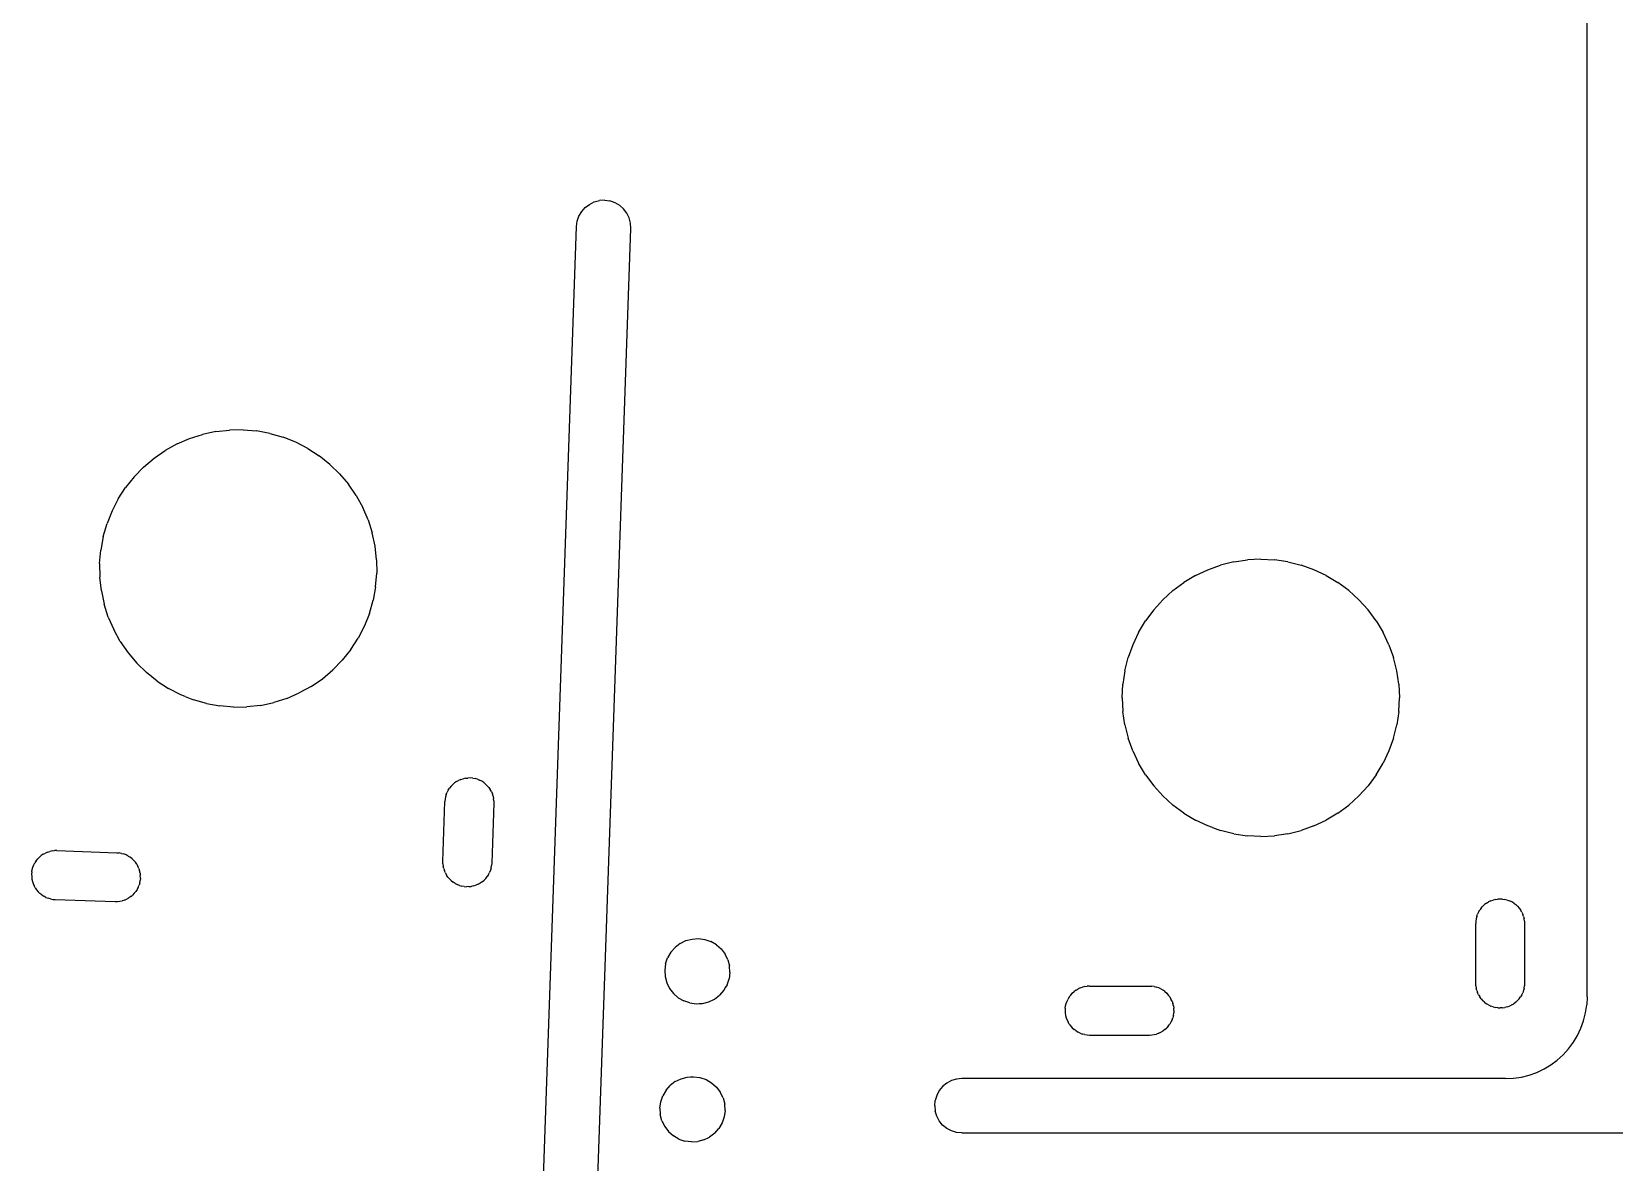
# Model space of a CAD drawing. Extents: x -47 to 67, y -58 to 58.
# Drawn here: x -18.58 to 10.52, y 17.42 to 38.21 of the extents above; entities that cross this region are included whole.
import ezdxf

# ---------------------------------------------------------------- set-up
doc = ezdxf.new("R2010")
doc.units = 0

msp = doc.modelspace()

# ---------------------------------------------------------------- linework, layer by layer
for p, q in [((10.025, 20.462, -0.015), (10.025, 47.833, -0.017)), ((-8.466, 34.901, 0.011), (-8.402, 34.975, 0.011)), ((-8.402, 34.975, 0.011), (-8.324, 35.034, 0.011)), ((-8.324, 35.034, 0.011), (-8.236, 35.078, 0.011)), ((-8.236, 35.078, 0.011), (-8.141, 35.103, 0.011)), ((-8.043, 35.109, 0.01), (-8.141, 35.103, 0.011)), ((-8.043, 35.109, 0.01), (-7.946, 35.096, 0.01)), ((-7.853, 35.064, 0.01), (-7.946, 35.096, 0.01)), ((-7.768, 35.015, 0.01), (-7.853, 35.064, 0.01)), ((-7.695, 34.95, 0.01), (-7.768, 35.015, 0.01)), ((-7.635, 34.872, 0.01), (-7.695, 34.95, 0.01)), ((-8.56, 34.627, 0.011), (-8.547, 34.724, 0.011)), ((-8.547, 34.724, 0.011), (-8.516, 34.817, 0.011)), ((-8.516, 34.817, 0.011), (-8.466, 34.901, 0.011)), ((-7.592, 34.784, 0.01), (-7.635, 34.872, 0.01)), ((-7.567, 34.69, 0.01), (-7.592, 34.784, 0.01)), ((-7.561, 34.592, 0.01), (-7.567, 34.69, 0.01)), ((-9.609, 4.588, 0.022), (-8.56, 34.627, 0.011)), ((-8.574, 5.585, 0.018), (-7.561, 34.592, 0.01)), ((-15.193, 30.857, 0.023), (-15.438, 30.805, 0.024)), ((-15.193, 30.857, 0.023), (-14.945, 30.885, 0.023)), ((-14.694, 30.889, 0.022), (-14.945, 30.885, 0.023)), ((-14.694, 30.889, 0.022), (-14.445, 30.868, 0.022)), ((-14.199, 30.822, 0.022), (-14.445, 30.868, 0.022)), ((-15.906, 30.63, 0.025), (-16.125, 30.508, 0.025)), ((-15.906, 30.63, 0.025), (-15.676, 30.729, 0.024)), ((-15.676, 30.729, 0.024), (-15.438, 30.805, 0.024)), ((-14.199, 30.822, 0.022), (-13.959, 30.753, 0.021)), ((-13.726, 30.66, 0.021), (-13.959, 30.753, 0.021)), ((-13.504, 30.546, 0.021), (-13.726, 30.66, 0.021)), ((-16.523, 30.205, 0.026), (-16.331, 30.367, 0.025)), ((-16.331, 30.367, 0.025), (-16.125, 30.508, 0.025)), ((-13.504, 30.546, 0.021), (-13.294, 30.41, 0.02)), ((-13.098, 30.254, 0.02), (-13.294, 30.41, 0.02)), ((-16.697, 30.026, 0.026), (-16.853, 29.83, 0.026)), ((-16.697, 30.026, 0.026), (-16.523, 30.205, 0.026)), ((-12.918, 30.079, 0.02), (-13.098, 30.254, 0.02)), ((-12.918, 30.079, 0.02), (-12.757, 29.888, 0.02)), ((-16.989, 29.62, 0.027), (-16.853, 29.83, 0.026)), ((-12.615, 29.682, 0.019), (-12.757, 29.888, 0.02)), ((-17.104, 29.398, 0.027), (-17.196, 29.165, 0.027)), ((-16.989, 29.62, 0.027), (-17.104, 29.398, 0.027)), ((-12.615, 29.682, 0.019), (-12.494, 29.463, 0.019)), ((-12.395, 29.233, 0.019), (-12.494, 29.463, 0.019)), ((-17.266, 28.925, 0.027), (-17.196, 29.165, 0.027)), ((-12.395, 29.233, 0.019), (-12.319, 28.995, 0.019)), ((-17.266, 28.925, 0.027), (-17.311, 28.678, 0.027)), ((-12.267, 28.75, 0.019), (-12.319, 28.995, 0.019)), ((-17.332, 28.429, 0.027), (-17.311, 28.678, 0.027)), ((-12.239, 28.501, 0.019), (-12.267, 28.75, 0.019)), ((-17.332, 28.429, 0.027), (-17.328, 28.179, 0.027)), ((-12.256, 28.002, 0.019), (-12.235, 28.251, 0.019)), ((-12.239, 28.501, 0.019), (-12.235, 28.251, 0.019)), ((2.822, 28.211, -0.005), (3.049, 28.318, -0.006)), ((3.049, 28.318, -0.006), (3.284, 28.402, -0.006)), ((3.527, 28.463, -0.006), (3.284, 28.402, -0.006)), ((3.527, 28.463, -0.006), (3.775, 28.5, -0.007)), ((4.025, 28.512, -0.007), (3.775, 28.5, -0.007)), ((4.025, 28.512, -0.007), (4.274, 28.5, -0.008)), ((4.522, 28.463, -0.008), (4.274, 28.5, -0.008)), ((4.522, 28.463, -0.008), (4.765, 28.402, -0.008)), ((5, 28.318, -0.009), (4.765, 28.402, -0.008)), ((5.227, 28.211, -0.009), (5, 28.318, -0.009)), ((-17.3, 27.93, 0.028), (-17.328, 28.179, 0.027)), ((-12.256, 28.002, 0.019), (-12.301, 27.756, 0.019)), ((2.407, 27.933, -0.004), (2.608, 28.082, -0.005)), ((2.822, 28.211, -0.005), (2.608, 28.082, -0.005)), ((5.227, 28.211, -0.009), (5.441, 28.082, -0.009)), ((5.642, 27.933, -0.01), (5.441, 28.082, -0.009)), ((-17.3, 27.93, 0.028), (-17.248, 27.685, 0.028)), ((-17.172, 27.447, 0.027), (-17.248, 27.685, 0.028)), ((-12.371, 27.515, 0.02), (-12.301, 27.756, 0.019)), ((2.053, 27.58, -0.004), (2.221, 27.765, -0.004)), ((2.221, 27.765, -0.004), (2.407, 27.933, -0.004)), ((5.828, 27.765, -0.01), (5.642, 27.933, -0.01)), ((5.828, 27.765, -0.01), (5.996, 27.58, -0.01)), ((-17.172, 27.447, 0.027), (-17.073, 27.217, 0.027)), ((-12.371, 27.515, 0.02), (-12.463, 27.283, 0.02)), ((1.776, 27.164, -0.003), (1.904, 27.379, -0.003)), ((2.053, 27.58, -0.004), (1.904, 27.379, -0.003)), ((6.145, 27.379, -0.01), (5.996, 27.58, -0.01)), ((6.145, 27.379, -0.01), (6.273, 27.164, -0.011)), ((-16.952, 26.998, 0.027), (-17.073, 27.217, 0.027)), ((-12.463, 27.283, 0.02), (-12.578, 27.06, 0.02)), ((1.776, 27.164, -0.003), (1.669, 26.938, -0.003)), ((6.38, 26.938, -0.011), (6.273, 27.164, -0.011)), ((-16.952, 26.998, 0.027), (-16.81, 26.792, 0.027)), ((-16.81, 26.792, 0.027), (-16.648, 26.601, 0.027)), ((-12.714, 26.85, 0.02), (-12.87, 26.655, 0.021)), ((-12.714, 26.85, 0.02), (-12.578, 27.06, 0.02)), ((1.669, 26.938, -0.003), (1.584, 26.702, -0.003)), ((6.38, 26.938, -0.011), (6.465, 26.702, -0.011)), ((-16.648, 26.601, 0.027), (-16.469, 26.427, 0.027)), ((-13.044, 26.475, 0.021), (-12.87, 26.655, 0.021)), ((1.524, 26.459, -0.003), (1.584, 26.702, -0.003)), ((6.526, 26.459, -0.011), (6.465, 26.702, -0.011)), ((-16.273, 26.271, 0.026), (-16.469, 26.427, 0.027)), ((-16.273, 26.271, 0.026), (-16.063, 26.135, 0.026)), ((-13.442, 26.172, 0.022), (-13.236, 26.314, 0.021)), ((-13.236, 26.314, 0.021), (-13.044, 26.475, 0.021)), ((1.475, 25.962, -0.002), (1.487, 26.212, -0.002)), ((1.524, 26.459, -0.003), (1.487, 26.212, -0.002)), ((6.562, 26.212, -0.011), (6.526, 26.459, -0.011)), ((6.562, 26.212, -0.011), (6.575, 25.962, -0.011)), ((-15.841, 26.02, 0.026), (-16.063, 26.135, 0.026)), ((-15.759, 25.987, 0.026), (-15.841, 26.02, 0.026)), ((-15.759, 25.987, 0.026), (-15.608, 25.927, 0.025)), ((-15.368, 25.858, 0.025), (-15.608, 25.927, 0.025)), ((-13.89, 25.952, 0.023), (-14.129, 25.876, 0.023)), ((-13.89, 25.952, 0.023), (-13.661, 26.051, 0.022)), ((-13.442, 26.172, 0.022), (-13.661, 26.051, 0.022)), ((1.475, 25.962, -0.002), (1.487, 25.712, -0.002)), ((6.562, 25.712, -0.011), (6.575, 25.962, -0.011)), ((-15.368, 25.858, 0.025), (-15.122, 25.813, 0.025)), ((-14.872, 25.792, 0.024), (-15.122, 25.813, 0.025)), ((-14.872, 25.792, 0.024), (-14.622, 25.795, 0.024)), ((-14.374, 25.823, 0.023), (-14.622, 25.795, 0.024)), ((-14.374, 25.823, 0.023), (-14.129, 25.876, 0.023)), ((1.524, 25.464, -0.002), (1.487, 25.712, -0.002)), ((6.562, 25.712, -0.011), (6.526, 25.464, -0.01)), ((1.524, 25.464, -0.002), (1.584, 25.222, -0.002)), ((6.465, 25.222, -0.01), (6.526, 25.464, -0.01)), ((1.669, 24.986, -0.002), (1.584, 25.222, -0.002)), ((6.465, 25.222, -0.01), (6.38, 24.986, -0.01)), ((1.669, 24.986, -0.002), (1.776, 24.76, -0.003)), ((1.904, 24.545, -0.003), (1.776, 24.76, -0.003)), ((6.145, 24.545, -0.01), (6.273, 24.76, -0.01)), ((6.38, 24.986, -0.01), (6.273, 24.76, -0.01)), ((-10.689, 24.461, 0.018), (-10.729, 24.443, 0.018)), ((-10.689, 24.461, 0.018), (-10.646, 24.474, 0.018)), ((-10.603, 24.483, 0.018), (-10.646, 24.474, 0.018)), ((-10.603, 24.483, 0.018), (-10.559, 24.488, 0.018)), ((-10.515, 24.489, 0.017), (-10.559, 24.488, 0.018)), ((-10.471, 24.485, 0.017), (-10.515, 24.489, 0.017)), ((-10.471, 24.485, 0.017), (-10.428, 24.477, 0.017)), ((-10.385, 24.465, 0.017), (-10.428, 24.477, 0.017)), ((-10.385, 24.465, 0.017), (-10.344, 24.449, 0.017)), ((1.904, 24.545, -0.003), (2.053, 24.344, -0.003)), ((6.145, 24.545, -0.01), (5.996, 24.344, -0.009)), ((-10.957, 24.185, 0.018), (-10.969, 24.142, 0.018)), ((-10.957, 24.185, 0.018), (-10.94, 24.226, 0.018)), ((-10.92, 24.265, 0.018), (-10.94, 24.226, 0.018)), ((-10.92, 24.265, 0.018), (-10.896, 24.302, 0.018)), ((-10.869, 24.336, 0.018), (-10.896, 24.302, 0.018)), ((-10.869, 24.336, 0.018), (-10.849, 24.357, 0.018)), ((-10.849, 24.357, 0.018), (-10.838, 24.368, 0.018)), ((-10.804, 24.397, 0.018), (-10.838, 24.368, 0.018)), ((-10.768, 24.422, 0.018), (-10.804, 24.397, 0.018)), ((-10.768, 24.422, 0.018), (-10.729, 24.443, 0.018)), ((-10.305, 24.428, 0.017), (-10.344, 24.449, 0.017)), ((-10.268, 24.404, 0.017), (-10.305, 24.428, 0.017)), ((-10.268, 24.404, 0.017), (-10.234, 24.377, 0.017)), ((-10.202, 24.346, 0.017), (-10.234, 24.377, 0.017)), ((-10.202, 24.346, 0.017), (-10.173, 24.312, 0.017)), ((-10.173, 24.312, 0.017), (-10.148, 24.276, 0.017)), ((-10.127, 24.237, 0.017), (-10.148, 24.276, 0.017)), ((-10.127, 24.237, 0.017), (-10.109, 24.197, 0.017)), ((-10.096, 24.155, 0.017), (-10.109, 24.197, 0.017)), ((2.053, 24.344, -0.003), (2.221, 24.159, -0.003)), ((2.221, 24.159, -0.003), (2.407, 23.991, -0.003)), ((5.642, 23.991, -0.009), (5.828, 24.159, -0.009)), ((5.828, 24.159, -0.009), (5.996, 24.344, -0.009)), ((-11.019, 22.955, 0.019), (-10.981, 24.055, 0.018)), ((-10.977, 24.099, 0.018), (-10.981, 24.055, 0.018)), ((-10.969, 24.142, 0.018), (-10.977, 24.099, 0.018)), ((-10.081, 24.023, 0.017), (-10.12, 22.924, 0.017)), ((-10.096, 24.155, 0.017), (-10.087, 24.111, 0.017)), ((-10.082, 24.068, 0.017), (-10.087, 24.111, 0.017)), ((-10.082, 24.068, 0.017), (-10.081, 24.023, 0.017)), ((2.608, 23.842, -0.004), (2.407, 23.991, -0.003)), ((5.441, 23.842, -0.008), (5.642, 23.991, -0.009)), ((2.608, 23.842, -0.004), (2.822, 23.713, -0.004)), ((3.049, 23.606, -0.004), (2.822, 23.713, -0.004)), ((3.132, 23.576, -0.004), (3.049, 23.606, -0.004)), ((3.132, 23.576, -0.004), (3.284, 23.522, -0.005)), ((5, 23.606, -0.007), (4.765, 23.522, -0.007)), ((5, 23.606, -0.007), (5.227, 23.713, -0.008)), ((5.441, 23.842, -0.008), (5.227, 23.713, -0.008)), ((3.527, 23.461, -0.005), (3.284, 23.522, -0.005)), ((3.527, 23.461, -0.005), (3.775, 23.424, -0.005)), ((4.025, 23.412, -0.006), (3.775, 23.424, -0.005)), ((4.025, 23.412, -0.006), (4.274, 23.424, -0.006)), ((4.522, 23.461, -0.007), (4.274, 23.424, -0.006)), ((4.522, 23.461, -0.007), (4.765, 23.522, -0.007)), ((-18.497, 22.966, 0.031), (-18.47, 23.001, 0.031)), ((-18.47, 23.001, 0.031), (-18.439, 23.033, 0.031)), ((-18.439, 23.033, 0.031), (-18.405, 23.061, 0.031)), ((-18.369, 23.086, 0.031), (-18.405, 23.061, 0.031)), ((-18.369, 23.086, 0.031), (-18.33, 23.108, 0.031)), ((-18.29, 23.125, 0.03), (-18.33, 23.108, 0.031)), ((-18.29, 23.125, 0.03), (-18.248, 23.138, 0.03)), ((-18.205, 23.148, 0.03), (-18.248, 23.138, 0.03)), ((-18.205, 23.148, 0.03), (-18.161, 23.153, 0.03)), ((-18.116, 23.153, 0.03), (-18.161, 23.153, 0.03)), ((-18.116, 23.153, 0.03), (-17.017, 23.115, 0.028)), ((-17.017, 23.115, 0.028), (-16.973, 23.111, 0.028)), ((-16.93, 23.103, 0.028), (-16.973, 23.111, 0.028)), ((-16.93, 23.103, 0.028), (-16.887, 23.091, 0.028)), ((-16.846, 23.075, 0.028), (-16.887, 23.091, 0.028)), ((-16.807, 23.054, 0.028), (-16.846, 23.075, 0.028)), ((-16.807, 23.054, 0.028), (-16.77, 23.03, 0.028)), ((-16.735, 23.003, 0.028), (-16.77, 23.03, 0.028)), ((-16.735, 23.003, 0.028), (-16.704, 22.972, 0.028)), ((-18.578, 22.763, 0.031), (-18.582, 22.719, 0.031)), ((-18.582, 22.719, 0.031), (-18.581, 22.675, 0.031)), ((-18.578, 22.763, 0.031), (-18.57, 22.807, 0.031)), ((-18.57, 22.807, 0.031), (-18.558, 22.849, 0.031)), ((-18.558, 22.849, 0.031), (-18.542, 22.89, 0.031)), ((-18.542, 22.89, 0.031), (-18.521, 22.929, 0.031)), ((-18.497, 22.966, 0.031), (-18.521, 22.929, 0.031)), ((-16.704, 22.972, 0.028), (-16.675, 22.938, 0.028)), ((-16.65, 22.902, 0.028), (-16.675, 22.938, 0.028)), ((-16.65, 22.902, 0.028), (-16.629, 22.863, 0.028)), ((-16.611, 22.823, 0.028), (-16.629, 22.863, 0.028)), ((-16.611, 22.823, 0.028), (-16.598, 22.781, 0.028)), ((-16.589, 22.737, 0.028), (-16.598, 22.781, 0.028)), ((-16.589, 22.737, 0.028), (-16.584, 22.694, 0.028)), ((-11.018, 22.911, 0.019), (-11.019, 22.955, 0.019)), ((-11.018, 22.911, 0.019), (-11.013, 22.867, 0.019)), ((-11.004, 22.824, 0.019), (-11.013, 22.867, 0.019)), ((-11.004, 22.824, 0.019), (-10.991, 22.782, 0.019)), ((-10.973, 22.742, 0.019), (-10.991, 22.782, 0.019)), ((-10.973, 22.742, 0.019), (-10.952, 22.703, 0.019)), ((-10.18, 22.714, 0.017), (-10.204, 22.677, 0.017)), ((-10.18, 22.714, 0.017), (-10.16, 22.753, 0.017)), ((-10.144, 22.794, 0.017), (-10.16, 22.753, 0.017)), ((-10.131, 22.837, 0.017), (-10.144, 22.794, 0.017)), ((-10.131, 22.837, 0.017), (-10.123, 22.88, 0.017)), ((-10.12, 22.924, 0.017), (-10.123, 22.88, 0.017)), ((-18.581, 22.675, 0.031), (-18.576, 22.631, 0.031)), ((-18.576, 22.631, 0.031), (-18.567, 22.588, 0.031)), ((-18.567, 22.588, 0.031), (-18.554, 22.546, 0.031)), ((-18.554, 22.546, 0.031), (-18.536, 22.505, 0.031)), ((-18.515, 22.467, 0.031), (-18.536, 22.505, 0.031)), ((-18.515, 22.467, 0.031), (-18.49, 22.43, 0.031)), ((-18.49, 22.43, 0.031), (-18.461, 22.397, 0.031)), ((-16.644, 22.439, 0.028), (-16.668, 22.402, 0.028)), ((-16.623, 22.479, 0.028), (-16.644, 22.439, 0.028)), ((-16.623, 22.479, 0.028), (-16.607, 22.52, 0.028)), ((-16.595, 22.562, 0.028), (-16.607, 22.52, 0.028)), ((-16.595, 22.562, 0.028), (-16.587, 22.605, 0.028)), ((-16.583, 22.649, 0.028), (-16.587, 22.605, 0.028)), ((-16.583, 22.649, 0.028), (-16.584, 22.694, 0.028)), ((-10.927, 22.667, 0.019), (-10.952, 22.703, 0.019)), ((-10.927, 22.667, 0.019), (-10.898, 22.633, 0.019)), ((-10.867, 22.602, 0.019), (-10.898, 22.633, 0.019)), ((-10.867, 22.602, 0.019), (-10.832, 22.575, 0.019)), ((-10.795, 22.55, 0.018), (-10.832, 22.575, 0.019)), ((-10.795, 22.55, 0.018), (-10.756, 22.53, 0.018)), ((-10.715, 22.514, 0.018), (-10.756, 22.53, 0.018)), ((-10.715, 22.514, 0.018), (-10.672, 22.502, 0.018)), ((-10.629, 22.494, 0.018), (-10.672, 22.502, 0.018)), ((-10.629, 22.494, 0.018), (-10.585, 22.49, 0.018)), ((-10.541, 22.491, 0.018), (-10.585, 22.49, 0.018)), ((-10.541, 22.491, 0.018), (-10.497, 22.496, 0.018)), ((-10.454, 22.505, 0.018), (-10.497, 22.496, 0.018)), ((-10.454, 22.505, 0.018), (-10.412, 22.518, 0.018)), ((-10.371, 22.536, 0.018), (-10.412, 22.518, 0.018)), ((-10.371, 22.536, 0.018), (-10.333, 22.557, 0.018)), ((-10.296, 22.582, 0.018), (-10.333, 22.557, 0.018)), ((-10.296, 22.582, 0.018), (-10.262, 22.611, 0.018)), ((-10.262, 22.611, 0.018), (-10.232, 22.642, 0.018)), ((-10.232, 22.642, 0.018), (-10.204, 22.677, 0.017)), ((-18.461, 22.397, 0.031), (-18.43, 22.366, 0.031)), ((-18.395, 22.338, 0.031), (-18.43, 22.366, 0.031)), ((-18.395, 22.338, 0.031), (-18.358, 22.314, 0.031)), ((-18.319, 22.294, 0.031), (-18.358, 22.314, 0.031)), ((-18.319, 22.294, 0.031), (-18.278, 22.278, 0.031)), ((-18.235, 22.266, 0.031), (-18.278, 22.278, 0.031)), ((-18.235, 22.266, 0.031), (-18.192, 22.257, 0.031)), ((-18.192, 22.257, 0.031), (-18.148, 22.254, 0.03)), ((-18.148, 22.254, 0.03), (-17.049, 22.215, 0.029)), ((-17.049, 22.215, 0.029), (-17.004, 22.216, 0.029)), ((-17.004, 22.216, 0.029), (-16.961, 22.221, 0.029)), ((-16.961, 22.221, 0.029), (-16.917, 22.23, 0.028)), ((-16.875, 22.244, 0.028), (-16.917, 22.23, 0.028)), ((-16.875, 22.244, 0.028), (-16.835, 22.261, 0.028)), ((-16.835, 22.261, 0.028), (-16.796, 22.282, 0.028)), ((-16.76, 22.308, 0.028), (-16.796, 22.282, 0.028)), ((-16.76, 22.308, 0.028), (-16.726, 22.336, 0.028)), ((-16.695, 22.368, 0.028), (-16.726, 22.336, 0.028)), ((-16.695, 22.368, 0.028), (-16.668, 22.402, 0.028)), ((8.096, 22.119, -0.012), (8.106, 22.13, -0.012)), ((8.139, 22.16, -0.012), (8.106, 22.13, -0.012)), ((8.175, 22.186, -0.012), (8.139, 22.16, -0.012)), ((8.175, 22.186, -0.012), (8.212, 22.209, -0.012)), ((8.252, 22.228, -0.012), (8.212, 22.209, -0.012)), ((8.252, 22.228, -0.012), (8.294, 22.243, -0.012)), ((8.337, 22.253, -0.012), (8.294, 22.243, -0.012)), ((8.337, 22.253, -0.012), (8.38, 22.26, -0.013)), ((8.425, 22.262, -0.013), (8.38, 22.26, -0.013)), ((8.469, 22.26, -0.013), (8.425, 22.262, -0.013)), ((8.469, 22.26, -0.013), (8.512, 22.253, -0.013)), ((8.555, 22.243, -0.013), (8.512, 22.253, -0.013)), ((8.555, 22.243, -0.013), (8.597, 22.228, -0.013)), ((8.637, 22.209, -0.013), (8.597, 22.228, -0.013)), ((8.675, 22.186, -0.013), (8.637, 22.209, -0.013)), ((8.675, 22.186, -0.013), (8.71, 22.16, -0.013)), ((8.743, 22.13, -0.013), (8.71, 22.16, -0.013)), ((8.743, 22.13, -0.013), (8.772, 22.097, -0.013)), ((7.977, 21.856, -0.012), (7.975, 21.812, -0.012)), ((7.983, 21.9, -0.012), (7.977, 21.856, -0.012)), ((7.994, 21.943, -0.012), (7.983, 21.9, -0.012)), ((7.994, 21.943, -0.012), (8.009, 21.984, -0.012)), ((8.028, 22.024, -0.012), (8.009, 21.984, -0.012)), ((8.028, 22.024, -0.012), (8.05, 22.062, -0.012)), ((8.077, 22.097, -0.012), (8.05, 22.062, -0.012)), ((8.077, 22.097, -0.012), (8.096, 22.119, -0.012)), ((8.772, 22.097, -0.013), (8.799, 22.062, -0.013)), ((8.821, 22.024, -0.013), (8.799, 22.062, -0.013)), ((8.821, 22.024, -0.013), (8.84, 21.984, -0.013)), ((8.855, 21.943, -0.013), (8.84, 21.984, -0.013)), ((8.855, 21.943, -0.013), (8.866, 21.9, -0.013)), ((8.872, 21.856, -0.013), (8.866, 21.9, -0.013)), ((8.872, 21.856, -0.013), (8.875, 21.812, -0.013)), ((7.975, 20.712, -0.011), (7.975, 21.812, -0.012)), ((8.875, 21.812, -0.013), (8.875, 20.712, -0.013)), ((-6.827, 21.286, 0.011), (-6.886, 21.184, 0.011)), ((-6.827, 21.286, 0.011), (-6.75, 21.374, 0.011)), ((-6.656, 21.446, 0.011), (-6.75, 21.374, 0.011)), ((-6.656, 21.446, 0.011), (-6.551, 21.498, 0.011)), ((-6.551, 21.498, 0.011), (-6.437, 21.528, 0.01)), ((-6.437, 21.528, 0.01), (-6.319, 21.535, 0.01)), ((-6.319, 21.535, 0.01), (-6.203, 21.52, 0.01)), ((-6.203, 21.52, 0.01), (-6.092, 21.482, 0.01)), ((-5.99, 21.423, 0.01), (-6.092, 21.482, 0.01)), ((-5.99, 21.423, 0.01), (-5.902, 21.345, 0.01)), ((-5.902, 21.345, 0.01), (-5.83, 21.251, 0.01)), ((-5.778, 21.146, 0.009), (-5.83, 21.251, 0.01)), ((-6.924, 21.073, 0.011), (-6.94, 20.957, 0.011)), ((-6.924, 21.073, 0.011), (-6.886, 21.184, 0.011)), ((-5.778, 21.146, 0.009), (-5.748, 21.032, 0.009)), ((-5.741, 20.915, 0.009), (-5.748, 21.032, 0.009)), ((-6.94, 20.957, 0.011), (-6.933, 20.839, 0.011)), ((-6.933, 20.839, 0.011), (-6.902, 20.725, 0.011)), ((-6.902, 20.725, 0.011), (-6.851, 20.62, 0.011)), ((-5.794, 20.687, 0.01), (-5.822, 20.64, 0.01)), ((-5.794, 20.687, 0.01), (-5.756, 20.798, 0.01)), ((-5.741, 20.915, 0.009), (-5.756, 20.798, 0.01)), ((7.977, 20.668, -0.011), (7.975, 20.712, -0.011)), ((7.977, 20.668, -0.011), (7.983, 20.624, -0.011)), ((8.866, 20.624, -0.013), (8.872, 20.668, -0.013)), ((8.875, 20.712, -0.013), (8.872, 20.668, -0.013)), ((-6.851, 20.62, 0.011), (-6.779, 20.526, 0.011)), ((-6.691, 20.449, 0.011), (-6.779, 20.526, 0.011)), ((-6.691, 20.449, 0.011), (-6.589, 20.39, 0.011)), ((-6.478, 20.352, 0.011), (-6.589, 20.39, 0.011)), ((-6.13, 20.374, 0.01), (-6.025, 20.425, 0.01)), ((-6.025, 20.425, 0.01), (-5.931, 20.497, 0.01)), ((-5.853, 20.585, 0.01), (-5.931, 20.497, 0.01)), ((-5.822, 20.64, 0.01), (-5.853, 20.585, 0.01)), ((0.444, 20.343, 0.001), (0.459, 20.384, 0.001)), ((0.459, 20.384, 0.001), (0.478, 20.424, 0.001)), ((0.5, 20.462, 0.001), (0.478, 20.424, 0.001)), ((0.5, 20.462, 0.001), (0.527, 20.497, 0.001)), ((0.527, 20.497, 0.001), (0.556, 20.53, 0.001)), ((0.556, 20.53, 0.001), (0.589, 20.56, 0.001)), ((0.625, 20.586, 0), (0.589, 20.56, 0.001)), ((0.625, 20.586, 0), (0.662, 20.609, 0)), ((0.702, 20.628, 0), (0.662, 20.609, 0)), ((0.702, 20.628, 0), (0.744, 20.643, 0)), ((0.787, 20.653, 0), (0.744, 20.643, 0)), ((0.787, 20.653, 0), (0.83, 20.66, 0)), ((0.875, 20.662, 0), (0.83, 20.66, 0)), ((0.875, 20.662, 0), (1.975, 20.662, -0.002)), ((1.975, 20.662, -0.002), (2.019, 20.66, -0.002)), ((2.062, 20.653, -0.002), (2.019, 20.66, -0.002)), ((2.062, 20.653, -0.002), (2.105, 20.643, -0.002)), ((2.147, 20.628, -0.002), (2.105, 20.643, -0.002)), ((2.187, 20.609, -0.002), (2.147, 20.628, -0.002)), ((2.187, 20.609, -0.002), (2.225, 20.586, -0.002)), ((2.26, 20.56, -0.002), (2.225, 20.586, -0.002)), ((2.26, 20.56, -0.002), (2.293, 20.53, -0.002)), ((2.293, 20.53, -0.002), (2.322, 20.497, -0.002)), ((2.349, 20.462, -0.002), (2.322, 20.497, -0.002)), ((2.349, 20.462, -0.002), (2.371, 20.424, -0.002)), ((2.39, 20.384, -0.002), (2.371, 20.424, -0.002)), ((2.39, 20.384, -0.002), (2.405, 20.343, -0.002)), ((7.994, 20.581, -0.011), (7.983, 20.624, -0.011)), ((7.994, 20.581, -0.011), (8.009, 20.54, -0.011)), ((8.028, 20.5, -0.011), (8.009, 20.54, -0.011)), ((8.028, 20.5, -0.011), (8.05, 20.462, -0.012)), ((8.077, 20.426, -0.012), (8.05, 20.462, -0.012)), ((8.077, 20.426, -0.012), (8.106, 20.394, -0.012)), ((8.139, 20.364, -0.012), (8.106, 20.394, -0.012)), ((8.71, 20.364, -0.013), (8.772, 20.426, -0.013)), ((8.772, 20.426, -0.013), (8.799, 20.462, -0.013)), ((8.821, 20.5, -0.013), (8.799, 20.462, -0.013)), ((8.821, 20.5, -0.013), (8.84, 20.54, -0.013)), ((8.855, 20.581, -0.013), (8.84, 20.54, -0.013)), ((8.866, 20.624, -0.013), (8.855, 20.581, -0.013)), ((10.025, 20.462, -0.015), (10.017, 20.315, -0.015)), ((-6.478, 20.352, 0.011), (-6.361, 20.336, 0.011)), ((-6.361, 20.336, 0.011), (-6.305, 20.34, 0.011)), ((-6.305, 20.34, 0.011), (-6.244, 20.343, 0.01)), ((-6.244, 20.343, 0.01), (-6.13, 20.374, 0.01)), ((0.427, 20.256, 0.001), (0.425, 20.212, 0.001)), ((0.425, 20.212, 0.001), (0.427, 20.168, 0.001)), ((0.427, 20.256, 0.001), (0.433, 20.3, 0.001)), ((0.427, 20.168, 0.001), (0.433, 20.124, 0.001)), ((0.433, 20.3, 0.001), (0.444, 20.343, 0.001)), ((0.433, 20.124, 0.001), (0.444, 20.081, 0.001)), ((2.416, 20.3, -0.002), (2.405, 20.343, -0.002)), ((2.416, 20.124, -0.002), (2.405, 20.081, -0.002)), ((2.416, 20.3, -0.002), (2.422, 20.256, -0.002)), ((2.416, 20.124, -0.002), (2.422, 20.168, -0.002)), ((2.425, 20.212, -0.002), (2.422, 20.256, -0.002)), ((2.425, 20.212, -0.002), (2.422, 20.168, -0.002)), ((8.139, 20.364, -0.012), (8.175, 20.338, -0.012)), ((8.212, 20.315, -0.012), (8.175, 20.338, -0.012)), ((8.212, 20.315, -0.012), (8.252, 20.296, -0.012)), ((8.294, 20.281, -0.012), (8.252, 20.296, -0.012)), ((8.294, 20.281, -0.012), (8.337, 20.271, -0.012)), ((8.38, 20.264, -0.012), (8.337, 20.271, -0.012)), ((8.38, 20.264, -0.012), (8.425, 20.262, -0.012)), ((8.469, 20.264, -0.012), (8.425, 20.262, -0.012)), ((8.469, 20.264, -0.012), (8.512, 20.271, -0.012)), ((8.555, 20.281, -0.012), (8.512, 20.271, -0.012)), ((8.555, 20.281, -0.012), (8.597, 20.296, -0.012)), ((8.637, 20.315, -0.012), (8.597, 20.296, -0.012)), ((8.637, 20.315, -0.012), (8.675, 20.338, -0.012)), ((8.71, 20.364, -0.013), (8.675, 20.338, -0.012)), ((9.96, 20.026, -0.014), (9.996, 20.169, -0.015)), ((9.996, 20.169, -0.015), (10.017, 20.315, -0.015)), ((0.444, 20.081, 0.001), (0.478, 20, 0.001)), ((0.5, 19.962, 0.001), (0.478, 20, 0.001)), ((0.5, 19.962, 0.001), (0.527, 19.926, 0.001)), ((0.527, 19.926, 0.001), (0.556, 19.894, 0.001)), ((0.556, 19.894, 0.001), (0.589, 19.864, 0.001)), ((0.625, 19.838, 0.001), (0.589, 19.864, 0.001)), ((0.625, 19.838, 0.001), (0.662, 19.815, 0.001)), ((0.702, 19.796, 0.001), (0.662, 19.815, 0.001)), ((0.702, 19.796, 0.001), (0.744, 19.781, 0.001)), ((2.147, 19.796, -0.002), (2.105, 19.781, -0.002)), ((2.147, 19.796, -0.002), (2.187, 19.815, -0.002)), ((2.187, 19.815, -0.002), (2.225, 19.838, -0.002)), ((2.26, 19.864, -0.002), (2.225, 19.838, -0.002)), ((2.26, 19.864, -0.002), (2.293, 19.894, -0.002)), ((2.322, 19.926, -0.002), (2.293, 19.894, -0.002)), ((2.322, 19.926, -0.002), (2.349, 19.962, -0.002)), ((2.371, 20, -0.002), (2.349, 19.962, -0.002)), ((2.39, 20.04, -0.002), (2.371, 20, -0.002)), ((2.39, 20.04, -0.002), (2.405, 20.081, -0.002)), ((9.847, 19.755, -0.014), (9.91, 19.888, -0.014)), ((9.91, 19.888, -0.014), (9.96, 20.026, -0.014)), ((0.787, 19.771, 0), (0.744, 19.781, 0.001)), ((0.787, 19.771, 0), (0.83, 19.764, 0)), ((0.83, 19.764, 0), (0.875, 19.762, 0)), ((0.875, 19.762, 0), (1.975, 19.762, -0.001)), ((1.975, 19.762, -0.001), (2.019, 19.764, -0.002)), ((2.019, 19.764, -0.002), (2.062, 19.771, -0.002)), ((2.062, 19.771, -0.002), (2.105, 19.781, -0.002)), ((9.585, 19.401, -0.014), (9.684, 19.51, -0.014)), ((9.684, 19.51, -0.014), (9.772, 19.629, -0.014)), ((9.772, 19.629, -0.014), (9.847, 19.755, -0.014)), ((9.232, 19.139, -0.013), (9.358, 19.215, -0.013)), ((9.358, 19.215, -0.013), (9.476, 19.302, -0.014)), ((9.476, 19.302, -0.014), (9.585, 19.401, -0.014)), ((-6.745, 18.907, 0.012), (-6.639, 18.959, 0.011)), ((-6.639, 18.959, 0.011), (-6.526, 18.989, 0.011)), ((-6.526, 18.989, 0.011), (-6.464, 18.993, 0.011)), ((-6.464, 18.993, 0.011), (-6.408, 18.997, 0.011)), ((-6.408, 18.997, 0.011), (-6.292, 18.981, 0.011)), ((-6.292, 18.981, 0.011), (-6.18, 18.943, 0.011)), ((-6.18, 18.943, 0.011), (-6.079, 18.884, 0.011)), ((-1.667, 18.924, 0.005), (-1.753, 18.878, 0.005)), ((-1.573, 18.952, 0.005), (-1.667, 18.924, 0.005)), ((-1.475, 18.962, 0.004), (-1.573, 18.952, 0.005)), ((8.525, 18.962, -0.012), (-1.475, 18.962, 0.004)), ((8.525, 18.962, -0.012), (8.672, 18.969, -0.012)), ((8.672, 18.969, -0.012), (8.817, 18.991, -0.012)), ((8.817, 18.991, -0.012), (8.96, 19.027, -0.013)), ((8.96, 19.027, -0.013), (9.099, 19.076, -0.013)), ((9.099, 19.076, -0.013), (9.232, 19.139, -0.013)), ((-7.013, 18.535, 0.012), (-6.975, 18.646, 0.012)), ((-6.916, 18.748, 0.012), (-6.975, 18.646, 0.012)), ((-6.916, 18.748, 0.012), (-6.838, 18.836, 0.012)), ((-6.745, 18.907, 0.012), (-6.838, 18.836, 0.012)), ((-6.079, 18.884, 0.011), (-5.99, 18.806, 0.01)), ((-5.99, 18.806, 0.01), (-5.919, 18.713, 0.01)), ((-5.867, 18.607, 0.01), (-5.919, 18.713, 0.01)), ((-1.937, 18.653, 0.005), (-1.966, 18.559, 0.005)), ((-1.891, 18.74, 0.005), (-1.937, 18.653, 0.005)), ((-1.829, 18.815, 0.005), (-1.891, 18.74, 0.005)), ((-1.753, 18.878, 0.005), (-1.829, 18.815, 0.005)), ((-7.029, 18.418, 0.012), (-7.013, 18.535, 0.012)), ((-7.029, 18.418, 0.012), (-7.021, 18.301, 0.012)), ((-5.867, 18.607, 0.01), (-5.837, 18.494, 0.01)), ((-5.829, 18.376, 0.01), (-5.845, 18.26, 0.01)), ((-5.829, 18.376, 0.01), (-5.837, 18.494, 0.01)), ((-1.975, 18.462, 0.005), (-1.966, 18.559, 0.005)), ((-1.975, 18.462, 0.005), (-1.966, 18.364, 0.005)), ((-1.937, 18.271, 0.005), (-1.966, 18.364, 0.005)), ((-6.991, 18.187, 0.012), (-7.021, 18.301, 0.012)), ((-6.991, 18.187, 0.012), (-6.939, 18.081, 0.012)), ((-6.939, 18.081, 0.012), (-6.868, 17.988, 0.012)), ((-6.02, 17.958, 0.011), (-5.942, 18.047, 0.011)), ((-5.883, 18.148, 0.01), (-5.942, 18.047, 0.011)), ((-5.845, 18.26, 0.01), (-5.883, 18.148, 0.01)), ((-1.891, 18.184, 0.005), (-1.937, 18.271, 0.005)), ((-1.829, 18.108, 0.005), (-1.891, 18.184, 0.005)), ((-1.753, 18.046, 0.005), (-1.829, 18.108, 0.005)), ((-1.667, 18, 0.005), (-1.753, 18.046, 0.005)), ((-6.868, 17.988, 0.012), (-6.78, 17.91, 0.012)), ((-6.678, 17.851, 0.012), (-6.78, 17.91, 0.012)), ((-6.678, 17.851, 0.012), (-6.567, 17.813, 0.012)), ((-6.45, 17.798, 0.012), (-6.567, 17.813, 0.012)), ((-6.45, 17.798, 0.012), (-6.333, 17.805, 0.011)), ((-6.219, 17.835, 0.011), (-6.333, 17.805, 0.011)), ((-6.219, 17.835, 0.011), (-6.113, 17.887, 0.011)), ((-6.02, 17.958, 0.011), (-6.113, 17.887, 0.011)), ((-1.573, 17.972, 0.005), (-1.667, 18, 0.005)), ((-1.475, 17.962, 0.004), (-1.573, 17.972, 0.005)), ((-1.475, 17.962, 0.004), (16.746, 17.962, -0.025))]:
    msp.add_line(p, q)

doc.saveas('drawing.dxf')
